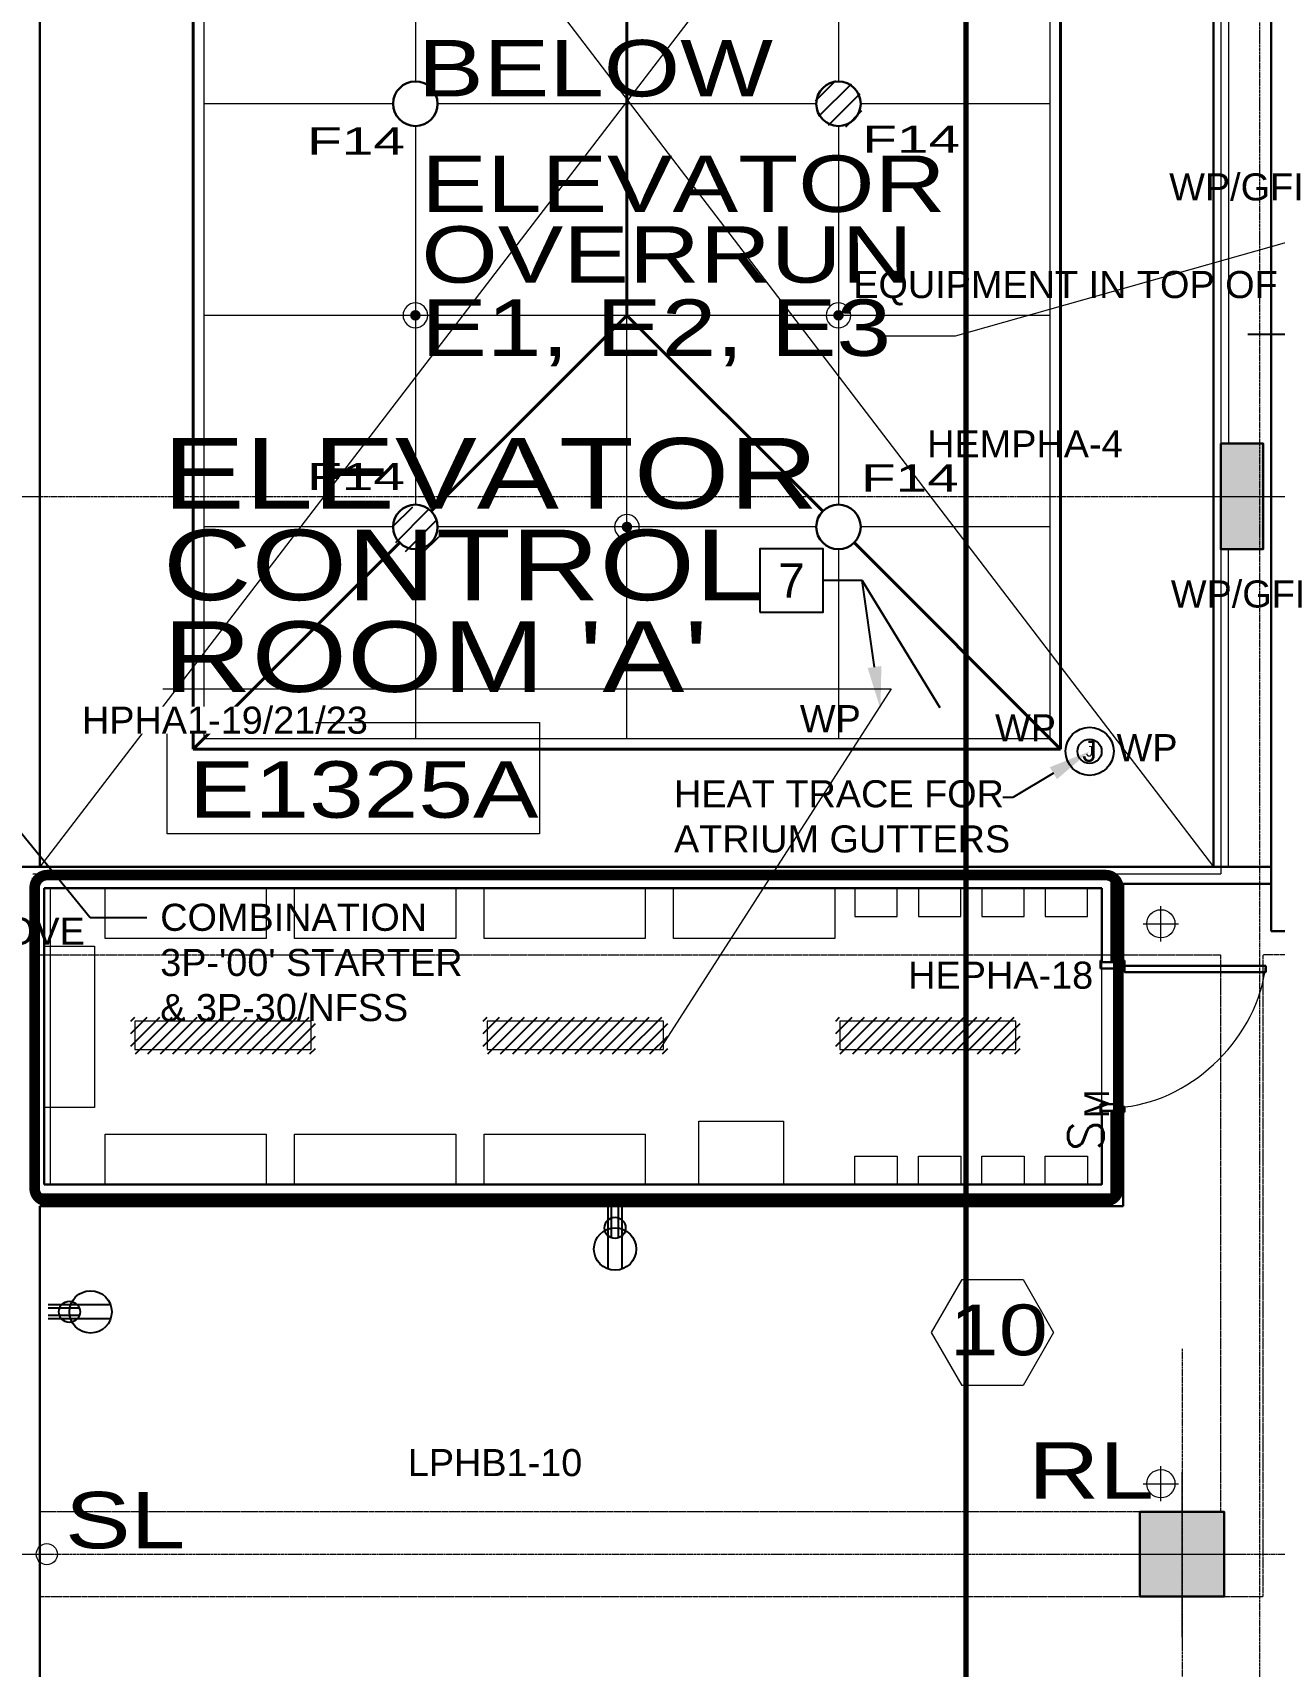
# Model space of a CAD drawing. Header units: inches. Extents: x -40190 to 0, y -3216 to 2257.
# Drawn here: x -23208.9 to -22856.8, y 335.4 to 798.7 of the extents above; entities that cross this region are included whole.
import ezdxf
from ezdxf import colors
from ezdxf.entities.mleader import LeaderData, LeaderLine
from ezdxf.enums import TextEntityAlignment as Align
from ezdxf.math import Vec2, Vec3

# ---------------------------------------------------------------- set-up
doc = ezdxf.new("R2010")
doc.units = ezdxf.units.IN
doc.header["$LTSCALE"] = 0.5
doc.header["$MEASUREMENT"] = 0
for name, pattern in [('A113$0$CENTER', [2, 1.25, -0.25, 0.25, -0.25]), ('A113$0$HIDDEN2', [0.1875, 0.125, -0.0625]), ('DASHED2', [0.375, 0.25, -0.125])]:
    doc.linetypes.add(name, pattern=pattern)
for name, color, linetype in [('A-Detl-Iden', 3, 'Continuous'), ('A113$0$A-ANNO-IDEN', 8, 'Continuous'), ('A113$0$A-ANNO-PATT-13-14', 8, 'Continuous'), ('A113$0$A-ANNO-TEXT', 8, 'Continuous'), ('A113$0$A-COLS-COLS13-14', 8, 'Continuous'), ('A113$0$A-DOOR', 8, 'Continuous'), ('A113$0$A-DOOR-FRAM', 8, 'Continuous'), ('A113$0$A-EQPM-MISC', 8, 'Continuous'), ('A113$0$A-FLOR-OPN-TO-BELOW', 8, 'Continuous'), ('A113$0$A-FLOR-OVHD', 8, 'A113$0$HIDDEN2'), ('A113$0$A-FLOR-SLAB', 8, 'Continuous'), ('A113$0$A-FLOR-SLEEVE', 8, 'Continuous'), ('A113$0$A-GRID-GRDP0-14', 8, 'Continuous'), ('A113$0$A-GRID-GRDP0-15', 8, 'Continuous'), ('A113$0$A-PLUMB-SLEEVE', 8, 'Continuous'), ('A113$0$A-WALL-FIRE', 8, 'Continuous'), ('A113$0$A-WALL-FULL-INTR', 8, 'Continuous'), ('A613$0$A-ANNO-REVS-BULL', 8, 'Continuous'), ('A613$0$A-CLNG-PATT', 8, 'Continuous'), ('A613$0$A-CLNG-SPNK', 8, 'Continuous'), ('A613$0$A-ROOF-SKYL', 8, 'Continuous'), ('A613$0$br613 - E-Lite', 8, 'Continuous'), ('A613$0$E-LITE-CLNG', 3, 'Continuous'), ('E-Anno-Keyn', 72, 'Continuous'), ('E-Anno-Note', 6, 'Continuous'), ('E-FIRE', 234, 'Continuous'), ('E-Lite-Swch @ 96', 53, 'Continuous'), ('E-POWR-CLRN', 1, 'DASHED2'), ('E-Powr-Devc', 233, 'Continuous'), ('E-Powr-Devc @ 48', 233, 'Continuous'), ('E-Powr-Devc @ 96', 233, 'Continuous'), ('E-TEXT', 6, 'Continuous'), ('G-Anno', 6, 'Continuous'), ('M-HVAC-text', 6, 'Continuous'), ('XREF', 7, 'Continuous')]:
    doc.layers.add(name, color=color, linetype=linetype)
doc.layers.add('E-Fire-Covr', color=240, linetype='Continuous', lineweight=70, plot=False)
doc.styles.add('A113$0$Arial', font='arial.ttf', dxfattribs={"height": 0.076839})
doc.styles.add('A113$0$style-Arial', font='arial.ttf')
doc.styles.add('A613$0$style-Arial', font='arial.ttf')
doc.styles.add('M08', font='arial.ttf', dxfattribs={"height": 7.68})
doc.styles.add('MAMEP ANNO', font='arial.ttf', dxfattribs={"height": 0.101562})
doc.styles.get("Standard").update_dxf_attribs({"font": 'simplex.shx'})

# ---------------------------------------------------------------- blocks, each defined once
blk = doc.blocks.new('Symbol-Thermostat-Anno')
at = {"color": 0, "linetype": 'ByBlock'}
blk.add_circle((0, 0), 0.0711, dxfattribs=at)
at = {"color": 0, "linetype": 'ByBlock', "style": 'MAMEP ANNO'}
blk.add_attdef('T', text='', height=0.0625, dxfattribs=at).set_placement((0, 0), align=Align.MIDDLE)
blk = doc.blocks.new('*U1232')
at = {"layer": 'E-Powr-Devc @ 48', "xscale": 48, "yscale": 48, "zscale": 48}
blk.add_blockref('Symbol-Thermostat-Anno', (-22909.15, 594.85), dxfattribs=at).add_auto_attribs({'T': 'J'})
at = {"layer": 'E-Powr-Devc @ 96', "xscale": 96, "yscale": 96, "zscale": 96}
blk.add_blockref('Symbol-Thermostat-Anno', (-22909.15, 594.85), dxfattribs=at).add_auto_attribs({'T': 'J'})
blk = doc.blocks.new('MLD-KeyNote')
at = {"color": 0, "linetype": 'Continuous', "transparency": 16777216}
blk.add_lwpolyline([(-0.09375, -0.09375), (0.09375, -0.09375), (0.09375, 0.09375), (-0.09375, 0.09375)], close=True, dxfattribs=at)
at = {"color": 0, "linetype": 'ByBlock', "transparency": 16777216, "style": 'MAMEP ANNO'}
blk.add_attdef('ID', text='', height=0.10156, dxfattribs=at).set_placement((0, 0), align=Align.MIDDLE_CENTER)
blk = doc.blocks.new('A113$0$36D478_26')
at = {"layer": 'A113$0$A-DOOR', "linetype": 'Continuous', "lineweight": 0}
blk.add_ellipse((10.5, -4.85), major_axis=(28.28, 28.28), ratio=0.8, start_param=3.926991, end_param=5.497787, dxfattribs=at)
at = {"layer": 'A113$0$A-DOOR', "linetype": 'Continuous', "lineweight": 30}
blk.add_3dface([(46.5, -0.85), (46.5, -2.6), (6.5, -2.6), (6.5, -0.85)], dxfattribs=at)
at = {"layer": 'A113$0$A-DOOR-FRAM', "linetype": 'Continuous', "lineweight": 30}
for p, q in [((-0.37, -1.6), (-0.37, 0.65)), ((-0.37, 0.65), (0, 0.65)), ((6.5, 0.65), (6.13, 0.65)), ((6.5, 0.65), (6.5, -0.85)), ((4.08, -1.6), (-0.37, -1.6)), ((6.5, -0.85), (4.08, -0.85)), ((4.08, -0.85), (4.08, -1.6)), ((-0.37, -40.1), (-0.37, -42.35)), ((4.08, -40.1), (-0.37, -40.1)), ((4.08, -40.85), (4.08, -40.1)), ((6.5, -40.85), (4.08, -40.85)), ((6.5, -42.35), (6.5, -40.85)), ((-0.37, -42.35), (0, -42.35)), ((6.5, -42.35), (6.13, -42.35))]:
    blk.add_line(p, q, dxfattribs=at)
at = {"layer": 'A113$0$A-DOOR-FRAM', "linetype": 'Continuous', "lineweight": 13}
for p, q in [((-0.22, -1.45), (-0.22, 0.5)), ((-0.22, 0.5), (0, 0.5)), ((0, 0.5), (0, 0.65)), ((6.13, 0.65), (6.13, 0.5)), ((6.35, 0.5), (6.13, 0.5)), ((6.35, 0.5), (6.35, -0.7)), ((3.93, -1.45), (-0.22, -1.45)), ((6.35, -0.7), (3.93, -0.7)), ((3.93, -0.7), (3.93, -1.45)), ((3.93, -40.25), (-0.22, -40.25)), ((-0.22, -40.25), (-0.22, -42.2)), ((3.93, -41), (3.93, -40.25)), ((6.35, -41), (3.93, -41)), ((6.35, -42.2), (6.35, -41)), ((-0.22, -42.2), (0, -42.2)), ((0, -42.2), (0, -42.35)), ((6.13, -42.35), (6.13, -42.2)), ((6.35, -42.2), (6.13, -42.2))]:
    blk.add_line(p, q, dxfattribs=at)
blk = doc.blocks.new('*D651', base_point=(-22889.02, 545.94, 1992.75))
at = {"layer": 'A113$0$A-FLOR-SLEEVE', "linetype": 'Continuous', "lineweight": 0}
for p, q in [((-22889.02, 540.94, 1992.75), (-22889.02, 550.94, 1992.75)), ((-22894.02, 545.94, 1992.75), (-22884.02, 545.94, 1992.75))]:
    blk.add_line(p, q, dxfattribs=at)
blk = doc.blocks.new('*D654', base_point=(-22889.02, 387.16, -2660.42))
at = {"layer": 'A113$0$A-FLOR-SLEEVE', "linetype": 'Continuous', "lineweight": 0}
for p, q in [((-22889.02, 382.16, -2660.42), (-22889.02, 392.16, -2660.42)), ((-22894.02, 387.16, -2660.42), (-22884.02, 387.16, -2660.42))]:
    blk.add_line(p, q, dxfattribs=at)
blk = doc.blocks.new('A113')
at = {"layer": 'A113$0$A-ANNO-IDEN', "lineweight": 13}
for p, q in [((-23172.0984, 612.5287), (-22965.5661, 612.5287)), ((-22965.5661, 612.5287), (-23031.3253, 510.1388))]:
    blk.add_line(p, q, dxfattribs=at)
blk.add_3dface([(-23170.8986, 603.012), (-23065.2856, 603.012), (-23065.2856, 571.4824), (-23170.8986, 571.4824)], dxfattribs=at)
at = {"layer": 'A113$0$A-ANNO-PATT-13-14', "lineweight": 30}
for points in [[(-22872.0236, 682.1574, -4909.5523), (-22860.0236, 682.1574, -4909.5523), (-22872.0236, 652.1574, -4909.5523), (-22860.0236, 652.1574, -4909.5523)], [(-22871.0236, 355.1574, -4909.5523), (-22871.0236, 379.1574, -4909.5523), (-22895.0236, 355.1574, -4909.5523), (-22895.0236, 379.1574, -4909.5523)]]:
    blk.add_solid(points, dxfattribs=at)
at = {"layer": 'A113$0$A-ANNO-TEXT', "lineweight": 0, "flags": 128}
blk.add_lwpolyline([(-22968.9251, 712.6464), (-22947.3195, 712.6464), (-22803.5142, 753.3053)], dxfattribs=at)
at = {"layer": 'A113$0$A-COLS-COLS13-14', "lineweight": 0}
for p, q in [((-23233.6783, 667.1544, -4909.5523), (-23206.1469, 667.1544, -4909.5523)), ((-22888.1237, 667.1544, -4909.5523), (-22841.3992, 667.1544, -4909.5523)), ((-22883.0236, 343.6178, -4909.5523), (-22883.0236, 390.4171, -4909.5523)), ((-23238.5718, 367.1574, -4909.5523), (-23203.5752, 367.1574, -4909.5523)), ((-22900.5718, 367.1574, -4909.5523), (-22865.5752, 367.1574, -4909.5523))]:
    blk.add_line(p, q, dxfattribs=at)
at = {"layer": 'A113$0$A-COLS-COLS13-14', "lineweight": 30}
for points in [[(-22872.0236, 682.1574, -4909.5523), (-22860.0236, 682.1574, -4909.5523), (-22860.0236, 652.1574, -4909.5523), (-22872.0236, 652.1574, -4909.5523)], [(-22895.0236, 355.1574, -4909.5523), (-22871.0236, 355.1574, -4909.5523), (-22871.0236, 379.1574, -4909.5523), (-22895.0236, 379.1574, -4909.5523)]]:
    blk.add_3dface(points, dxfattribs=at)
at = {"layer": 'A113$0$A-EQPM-MISC', "lineweight": 13}
for points in [[(-23188.5012, 555.9972, 1992.7541), (-23142.7512, 555.9972, 1992.7541), (-23142.7512, 541.7472, 1992.7541), (-23188.5012, 541.7472, 1992.7541)], [(-23134.7512, 555.9972, 1992.7541), (-23089.0012, 555.9972, 1992.7541), (-23089.0012, 541.7472, 1992.7541), (-23134.7512, 541.7472, 1992.7541)], [(-23081.0012, 555.9972, 1992.7541), (-23035.2512, 555.9972, 1992.7541), (-23035.2512, 541.7472, 1992.7541), (-23081.0012, 541.7472, 1992.7541)], [(-23027.2512, 555.9972, 1992.7541), (-22981.5012, 555.9972, 1992.7541), (-22981.5012, 541.7472, 1992.7541), (-23027.2512, 541.7472, 1992.7541)], [(-22975.7969, 547.9973, 1992.7541), (-22963.7969, 547.9973, 1992.7541), (-22963.7969, 555.9973, 1992.7541), (-22975.7969, 555.9973, 1992.7541)], [(-22957.7969, 547.9973, 1992.7541), (-22945.7969, 547.9973, 1992.7541), (-22945.7969, 555.9973, 1992.7541), (-22957.7969, 555.9973, 1992.7541)], [(-22939.7969, 547.9973, 1992.7541), (-22927.7969, 547.9973, 1992.7541), (-22927.7969, 555.9973, 1992.7541), (-22939.7969, 555.9973, 1992.7541)], [(-22921.7969, 547.9973, 1992.7541), (-22909.7969, 547.9973, 1992.7541), (-22909.7969, 555.9973, 1992.7541), (-22921.7969, 555.9973, 1992.7541)], [(-23191.5238, 539.6022, 1992.7541), (-23191.5238, 493.8522, 1992.7541), (-23205.7738, 493.8522, 1992.7541), (-23205.7738, 539.6022, 1992.7541)], [(-22996.0691, 489.9982, 1992.7541), (-22996.0691, 471.9982, 1992.7541), (-23020.0691, 471.9982, 1992.7541), (-23020.0691, 489.9982, 1992.7541)], [(-23188.5013, 486.2484, 1992.7541), (-23142.7513, 486.2484, 1992.7541), (-23142.7513, 471.9984, 1992.7541), (-23188.5013, 471.9984, 1992.7541)], [(-23134.7513, 486.2484, 1992.7541), (-23089.0013, 486.2484, 1992.7541), (-23089.0013, 471.9984, 1992.7541), (-23134.7513, 471.9984, 1992.7541)], [(-23081.0013, 486.2484, 1992.7541), (-23035.2513, 486.2484, 1992.7541), (-23035.2513, 471.9984, 1992.7541), (-23081.0013, 471.9984, 1992.7541)], [(-22975.7969, 479.9974, 1992.7541), (-22963.7969, 479.9974, 1992.7541), (-22963.7969, 471.9974, 1992.7541), (-22975.7969, 471.9974, 1992.7541)], [(-22957.7969, 479.9974, 1992.7541), (-22945.7969, 479.9974, 1992.7541), (-22945.7969, 471.9974, 1992.7541), (-22957.7969, 471.9974, 1992.7541)], [(-22939.7969, 479.9974, 1992.7541), (-22927.7969, 479.9974, 1992.7541), (-22927.7969, 471.9974, 1992.7541), (-22939.7969, 471.9974, 1992.7541)], [(-22921.7969, 479.9974, 1992.7541), (-22909.7969, 479.9974, 1992.7541), (-22909.7969, 471.9974, 1992.7541), (-22921.7969, 471.9974, 1992.7541)]]:
    blk.add_3dface(points, dxfattribs=at)
at = {"layer": 'A113$0$A-FLOR-OPN-TO-BELOW', "lineweight": 0}
blk.add_line((-22874.0333, 996.2051, 1992.7541), (-23207.032, 562.1223, 1992.7541), dxfattribs=at)
at = {"layer": 'A113$0$A-FLOR-OPN-TO-BELOW', "lineweight": 0, "elevation": 1992.7541, "flags": 128}
blk.add_lwpolyline([(-23207.008, 996.2051), (-23186.162, 970.3337), (-22874.0522, 562.1218)], dxfattribs=at)
at = {"layer": 'A113$0$A-FLOR-OVHD', "lineweight": 13}
for p, q in [((-23207.0238, 537.1631, 1992.7541), (-22872.0236, 537.1631, 1992.7541)), ((-22872.0236, 379.1573, 1992.7541), (-22872.0236, 537.1631, 1992.7541)), ((-22860.0236, 355.1574, 1992.7541), (-22860.0236, 537.1631, 1992.7541)), ((-22502.0241, 537.1631, 1992.7541), (-22860.0236, 537.1631, 1992.7541)), ((-22895.0236, 379.1574, 1992.7541), (-23207.0237, 379.1574, 1992.7541)), ((-23207.0236, 355.1574, 1992.7541), (-22860.0236, 355.1574, 1992.7541))]:
    blk.add_line(p, q, dxfattribs=at)
at = {"layer": 'A113$0$A-FLOR-SLAB', "lineweight": 0}
for p in [(-22872.0528, 998.0489, 1992.7541), (-23209.0232, 560.1223, 1992.7541)]:
    blk.add_line(p, (-22872.0528, 560.1223, 1992.7541), dxfattribs=at)
at = {"layer": 'A113$0$A-FLOR-SLEEVE', "lineweight": 13}
for centre in [(-22889.0236, 545.9366, 1992.7541), (-22889.0236, 387.1574, -2660.425)]:
    blk.add_circle(centre, 4, dxfattribs=at)
at = {"layer": 'A113$0$A-GRID-GRDP0-14', "linetype": 'A113$0$CENTER', "lineweight": 0}
blk.add_line((-22883.0236, 425.4117), (-22883.0236, -201.1205), dxfattribs=at)
at = {"layer": 'A113$0$A-GRID-GRDP0-15', "linetype": 'A113$0$CENTER', "lineweight": 0}
for p, q in [((-22861.0236, 2113.2362), (-22861.0236, -797.9051)), ((-23884.5631, 667.1574), (-20368.7317, 667.1574)), ((-24358.5266, 367.1574), (-20364.9322, 367.1574))]:
    blk.add_line(p, q, dxfattribs=at)
at = {"layer": 'A113$0$A-PLUMB-SLEEVE', "lineweight": 13}
blk.add_circle((-23205.0236, 367.1574, -2660.425), 3, dxfattribs=at)
at = {"layer": 'A113$0$A-WALL-FIRE', "lineweight": 53}
for p, q in [((-23208.7739, 558.9973, 1992.7541), (-23208.7738, 468.9984, 1992.7541)), ((-23208.7739, 558.9973, 1992.7541), (-22902.7969, 558.9969, 1992.7541)), ((-22902.7969, 558.9969, 1992.7541), (-22902.7969, 535.0919, 1992.7541)), ((-22902.7968, 492.91, 1992.7541), (-22902.7968, 468.998, 1992.7541)), ((-23208.7738, 468.9984, 1992.7541), (-22902.7968, 468.998, 1992.7541))]:
    blk.add_line(p, q, dxfattribs=at)
at = {"layer": 'A113$0$A-WALL-FULL-INTR', "lineweight": 30}
for p, q in [((-22857.7736, 1010.1859, 1992.7541), (-22857.7729, 543.8781, 1992.7541)), ((-23207.0244, 649.3399, 1992.7541), (-23207.024, 996.0489, 1992.7541)), ((-22874.0533, 996.0489, 1992.7541), (-22874.0522, 562.1218, 1992.7541)), ((-23207.032, 562.1223, 1992.7541), (-23207.0244, 649.3399, 1992.7541)), ((-23215.0114, 562.1223, 1992.7541), (-22857.7729, 562.1218, 1992.7541)), ((-23207.032, 562.1223, 1992.7541), (-22874.0522, 562.1218, 1992.7541)), ((-22869.8038, 562.1218, 1992.7541), (-22857.7729, 562.1218, 1992.7541)), ((-23205.7739, 555.9973, 1992.7541), (-22905.7969, 555.9969, 1992.7541)), ((-23205.7739, 555.9973, 1992.7541), (-23205.7738, 471.9984, 1992.7541)), ((-22905.7969, 555.9968, 1992.7541), (-22905.7969, 535.0919, 1992.7541)), ((-22899.6719, 557.2469, 1992.7541), (-22899.6719, 535.0919, 1992.7541)), ((-22899.6719, 557.2469, 1992.7541), (-22857.7729, 557.2468, 1992.7541)), ((-22857.7729, 557.2468, 1992.7541), (-22857.7729, 543.8781, 1992.7541)), ((-22857.7729, 543.8781, 1992.7541), (-22749.7521, 543.8779, 1992.7541)), ((-22905.7968, 535.0919, 1992.7541), (-22899.6719, 535.0919, 1992.7541)), ((-22905.7968, 492.91, 1992.7541), (-22905.7968, 471.998, 1992.7541)), ((-22905.7968, 492.91, 1992.7541), (-22899.6718, 492.91, 1992.7541)), ((-22899.6718, 492.91, 1992.7541), (-22899.6718, 465.873, 1992.7541)), ((-23205.7738, 471.9984, 1992.7541), (-22905.7968, 471.998, 1992.7541)), ((-23207.0238, 465.8734, 1992.7541), (-23207.0234, 213.3238, 1992.7541)), ((-23207.0238, 465.8734, 1992.7541), (-22899.6718, 465.873, 1992.7541))]:
    blk.add_line(p, q, dxfattribs=at)
at = {"layer": 'A113$0$A-WALL-FULL-INTR', "lineweight": 0}
blk.add_line((-22869.8038, 562.1218, 1992.7541), (-22869.8038, 652.1574, 1992.7541), dxfattribs=at)
at = {"layer": 'A113$0$A-WALL-FULL-INTR', "lineweight": 0, "elevation": 1992.7541, "flags": 128}
blk.add_lwpolyline([(-22869.8037, 888.1574), (-22869.804, 682.1574)], dxfattribs=at)
at = {"layer": 'A113$0$A-DOOR', "lineweight": 0}
blk.add_blockref('A113$0$36D478_26', (-22905.797, 534.8506, 1992.7541), dxfattribs=at)
at = {"layer": 'A113$0$A-FLOR-SLEEVE', "lineweight": 0}
for name, p in [('*D651', (-22889.0236, 545.9366, 1992.7541)), ('*D654', (-22889.0236, 387.1574, -2660.425))]:
    blk.add_blockref(name, p, dxfattribs=at)
at = {"layer": 'A113$0$A-ANNO-IDEN', "lineweight": 13, "attachment_point": 7, "line_spacing_factor": 0.6, "style": 'A113$0$Arial'}
for s, insert, char_height in [('\\H1x;\\W1.24688;ELEVATOR', (-23172.0994, 663.4244), 19.999996), ('\\H1x;\\W1.24688;CONTROL', (-23172.0994, 637.4244), 19.999996), ("\\H1x;\\W1.24688;ROOM 'A'", (-23172.0994, 611.4244), 19.999996), ('\\H1x;\\W1.24688;E1325A', (-23164.7146, 575.7918), 15.999998)]:
    blk.add_mtext(s, dxfattribs=dict(at, insert=insert, char_height=char_height))
at = {"layer": 'A113$0$A-ANNO-TEXT', "lineweight": 70, "style": 'A113$0$style-Arial', "width": 1.246875}
blk.add_text('BELOW', height=16, dxfattribs=at).set_placement((-23099.7129, 780.5804))
at = {"layer": 'A113$0$A-ANNO-TEXT', "lineweight": 13, "style": 'A113$0$style-Arial', "width": 1.246875}
for s, p in [('ELEVATOR', (-23098.7725, 747.8179)), ('OVERRUN', (-23098.7725, 727.7462)), ('E1, E2, E3', (-23098.7725, 706.9948)), ('SL', (-23199.8445, 368.828))]:
    blk.add_text(s, height=16, dxfattribs=at).set_placement(p)
at = {"layer": 'A113$0$A-ANNO-TEXT', "lineweight": 13, "insert": (-22926.6312, 382.9076), "char_height": 15.999998, "attachment_point": 7, "line_spacing_factor": 0.6, "style": 'A113$0$Arial'}
blk.add_mtext('\\H1x;\\W1.24688;RL', dxfattribs=at)
blk = doc.blocks.new('*U991')
at = {"layer": 'A613$0$A-CLNG-SPNK', "linetype": 'Continuous', "lineweight": 0, "extrusion": (0, 0, -1)}
h = blk.add_hatch(color=256, dxfattribs=at)
edge = h.paths.add_edge_path()
edge.add_arc((0, 0), 1.5, 0, 360)
blk.add_circle((0, 0), 3.5, dxfattribs=at)
blk = doc.blocks.new('A613')
at = {"layer": 'A613$0$A-ANNO-REVS-BULL', "lineweight": 13, "flags": 128}
blk.add_lwpolyline([(-22945.48, 445.13), (-22928.16, 445.13), (-22919.5, 430.13), (-22928.16, 415.13), (-22945.48, 415.13), (-22954.14, 430.13), (-22945.48, 445.13)], close=True, dxfattribs=at)
at = {"layer": 'A613$0$A-CLNG-PATT', "lineweight": 0}
blk.add_3dface([(-22905.8, 556, 2679.43), (-23204.09, 556, 2679.43), (-23204.09, 472, 2679.43), (-22905.8, 472, 2679.43)], dxfattribs=at)
at = {"layer": 'A613$0$A-ROOF-SKYL', "lineweight": 40}
for p, q in [((-23163.52, 961.6, 2679.43), (-23163.52, 595.6, 2679.43)), ((-22917.52, 961.6, 2679.43), (-22917.52, 595.6, 2679.43)), ((-23040.52, 838.6, 2679.43), (-23040.52, 718.6, 2679.43)), ((-23096.06, 663.06, 2679.43), (-23040.52, 718.6, 2679.43)), ((-22984.98, 663.06, 2679.43), (-23040.52, 718.6, 2679.43)), ((-23163.52, 595.6, 2679.43), (-23104.98, 654.14, 2679.43)), ((-22917.52, 595.6, 2679.43), (-22976.06, 654.14, 2679.43)), ((-23163.52, 595.6, 2679.43), (-22917.52, 595.6, 2679.43))]:
    blk.add_line(p, q, dxfattribs=at)
at = {"layer": 'A613$0$A-ROOF-SKYL', "lineweight": 0}
for p, q in [((-23160.52, 958.6, 2679.43), (-23160.52, 598.61, 2679.43)), ((-22920.53, 958.6, 2679.43), (-22920.53, 598.61, 2679.43)), ((-23100.52, 892.3, 2679.43), (-23100.52, 784.91, 2679.43)), ((-22980.52, 892.3, 2679.43), (-22980.52, 784.91, 2679.43)), ((-23106.83, 778.6, 2679.43), (-23160.52, 778.6, 2679.43)), ((-23040.52, 778.6, 2679.43), (-23094.22, 778.6, 2679.43)), ((-22986.83, 778.6, 2679.43), (-23040.52, 778.6, 2679.43)), ((-22920.53, 778.6, 2679.43), (-22974.22, 778.6, 2679.43)), ((-23100.52, 772.3, 2679.43), (-23100.52, 664.91, 2679.43)), ((-22980.52, 772.3, 2679.43), (-22980.52, 664.91, 2679.43)), ((-22920.53, 718.6, 2679.43), (-23160.52, 718.6, 2679.43)), ((-23040.52, 598.61, 2679.43), (-23040.52, 718.6, 2679.43)), ((-23106.83, 658.6, 2679.43), (-23160.52, 658.6, 2679.43)), ((-22986.83, 658.6, 2679.43), (-23094.22, 658.6, 2679.43)), ((-22920.53, 658.6, 2679.43), (-22974.22, 658.6, 2679.43)), ((-23100.52, 652.3, 2679.43), (-23100.52, 598.61, 2679.43)), ((-22980.52, 652.3, 2679.43), (-22980.52, 598.61, 2679.43)), ((-23160.52, 598.61, 2679.43), (-22920.53, 598.61, 2679.43))]:
    blk.add_line(p, q, dxfattribs=at)
at = {"layer": 'A613$0$br613 - E-Lite', "lineweight": 13}
for points in [[(-23180.09, 510.43, 2679.43), (-23130.09, 510.43, 2679.43), (-23130.09, 518.43, 2679.43), (-23180.09, 518.43, 2679.43)], [(-23080.13, 510.43, 2679.43), (-23030.13, 510.43, 2679.43), (-23030.13, 518.43, 2679.43), (-23080.13, 518.43, 2679.43)], [(-22980.17, 510.43, 2679.43), (-22930.17, 510.43, 2679.43), (-22930.17, 518.43, 2679.43), (-22980.17, 518.43, 2679.43)]]:
    blk.add_3dface(points, dxfattribs=at)
at = {"layer": 'A613$0$E-LITE-CLNG', "lineweight": 30}
for centre in [(-23100.52, 778.6, 2679.43), (-22980.52, 778.6, 2679.43), (-23100.52, 658.6, 2679.43), (-22980.52, 658.6, 2679.43)]:
    blk.add_circle(centre, 6.31, dxfattribs=at)
at = {"layer": 'A613$0$A-CLNG-SPNK', "lineweight": 0}
for p in [(-23100.52, 718.6, 2679.43), (-22980.52, 718.6, 2679.43), (-23040.52, 658.6, 2679.43)]:
    blk.add_blockref('*U991', p, dxfattribs=at)
at = {"layer": 'A613$0$A-ANNO-REVS-BULL', "lineweight": 13, "style": 'A613$0$style-Arial', "width": 1.246876}
blk.add_text('10', height=14.4, dxfattribs=at).set_placement((-22935.05, 430.88), align=Align.MIDDLE_CENTER)
blk = doc.blocks.new('PWR-RecepDuplex-Anno')
at = {"color": 0, "linetype": 'ByBlock'}
for p, q in [((-0.0208, 0.1839), (-0.0208, 0)), ((0.0208, 0.1839), (0.0208, 0))]:
    blk.add_line(p, q, dxfattribs=at)
blk.add_circle((0, 0.125), 0.0625, dxfattribs=at)
at = {"color": 6, "style": 'MAMEP ANNO'}
blk.add_attdef('NOTES', (0.0932, 0.1875), '', height=0.0781, dxfattribs=at)
blk = doc.blocks.new('*U1300')
at = {"layer": 'E-Powr-Devc @ 48', "xscale": 48, "yscale": 48, "zscale": 48, "rotation": 180}
blk.add_blockref('PWR-RecepDuplex-Anno', (-23043.75, 465.7), dxfattribs=at)
at = {"layer": 'E-Powr-Devc @ 96', "xscale": 96, "yscale": 96, "zscale": 96, "rotation": 180}
blk.add_blockref('PWR-RecepDuplex-Anno', (-23043.75, 465.7), dxfattribs=at)
blk = doc.blocks.new('*U1301')
at = {"layer": 'E-Powr-Devc @ 48', "xscale": 48, "yscale": 48, "zscale": 48, "rotation": 270}
blk.add_blockref('PWR-RecepDuplex-Anno', (-23204.52, 435.89), dxfattribs=at)
at = {"layer": 'E-Powr-Devc @ 96', "xscale": 96, "yscale": 96, "zscale": 96, "rotation": 270}
blk.add_blockref('PWR-RecepDuplex-Anno', (-23204.52, 435.89), dxfattribs=at)
blk = doc.blocks.new('*U360')
at = {"layer": 'E-Fire-Covr'}
blk.add_lwpolyline([(7.29, 268), (264, 268), (264, -260), (-264, -260), (-264, 268), (-7.21, 268)], dxfattribs=at)
blk = doc.blocks.new('LTG-SwitchM-Anno')
at = {"color": 0, "linetype": 'ByBlock'}
blk.add_text('S', height=0.1042, dxfattribs=at).set_placement((0, -0.1094), align=Align.CENTER)
at = {"color": 6, "style": 'MAMEP ANNO'}
blk.add_attdef('SUB', (0.0521, -0.125), '', height=0.0729, dxfattribs=at)

msp = doc.modelspace()

# ---------------------------------------------------------------- hatches: boundary and pattern name
h = msp.add_hatch()
h.set_pattern_fill('ANSI31', color=1, scale=20)
h.set_pattern_definition([(45, (6783.8438, -0.1126), (-1.76776695, 1.76776695), [])])
h.paths.add_polyline_path([(-23181.09, 519.43), (-23128.75, 519.43), (-23128.75, 509.02), (-23181.09, 509.02)])
h = msp.add_hatch()
h.set_pattern_fill('ANSI31', color=1, scale=20)
h.set_pattern_definition([(45, (6883.801, -0.1126), (-1.76776695, 1.76776695), [])])
h.paths.add_polyline_path([(-23081.13, 519.43), (-23028.79, 519.43), (-23028.79, 509.02), (-23081.13, 509.02)])
h = msp.add_hatch()
h.set_pattern_fill('ANSI31', color=1, scale=20)
h.set_pattern_definition([(45, (6983.758, -0.1126), (-1.76776695, 1.76776695), [])])
h.paths.add_polyline_path([(-22981.17, 519.43), (-22928.83, 519.43), (-22928.83, 509.02), (-22981.17, 509.02)])
at = {"layer": 'E-POWR-CLRN'}
h = msp.add_hatch(dxfattribs=at)
h.set_pattern_fill('ANSI31', color=256, scale=30)
h.set_pattern_definition([(45, (-299.1852, -381.913), (-2.6516504, 2.6516504), [])])
edge = h.paths.add_edge_path()
edge.add_arc((-22980.21, 778.43), 6.72, 0, 360)
h = msp.add_hatch(dxfattribs=at)
h.set_pattern_fill('ANSI31', color=256, scale=30)
h.set_pattern_definition([(45, (-419.203, -502.7797), (-2.6516504, 2.6516504), [])])
edge = h.paths.add_edge_path()
edge.add_arc((-23100.23, 657.56), 6.72, 0, 360)

# ---------------------------------------------------------------- linework, layer by layer
at = {"layer": 'A-Detl-Iden', "linetype": 'DASHED2', "const_width": 3, "flags": 128}
msp.add_lwpolyline([(-23204.78, 559.75), (-22904.6, 559.75, -0.414214), (-22901, 556.15), (-22901, 470.89, -0.414214), (-22904.6, 467.28), (-23204.78, 467.28, -0.414214), (-23208.39, 470.89), (-23208.39, 556.15, -0.414214)], format="xyb", close=True, dxfattribs=at)

# ---------------------------------------------------------------- block references
at = {"layer": 'E-FIRE'}
msp.add_blockref('*U360', (-22680.14, 561.77), dxfattribs=at)
at = {"layer": 'E-Lite-Swch @ 96', "xscale": 96, "yscale": 96, "zscale": 96, "rotation": 90}
msp.add_blockref('LTG-SwitchM-Anno', (-22915.7, 485.82), dxfattribs=at).add_auto_attribs({'SUB': 'M'})
at = {"layer": 'E-Powr-Devc'}
for name in ['*U1232', '*U1300', '*U1301']:
    msp.add_blockref(name, (0, 0), dxfattribs=at)
at = {"layer": 'XREF'}
for name, p in [('A113', (0.08, 0)), ('A613', (0.13, -0.11))]:
    msp.add_blockref(name, p, dxfattribs=at)

# ---------------------------------------------------------------- texts
at = {"layer": 'E-TEXT', "style": 'M08', "width": 1.5}
for p in [(-23131.09, 764.1), (-22973.61, 764.59), (-23131.09, 668.92), (-22973.99, 668.51)]:
    msp.add_text('F14', height=7.68, dxfattribs=at).set_placement(p)
at = {"layer": 'E-TEXT', "style": 'M08'}
for s, p in [('WP/GFI', (-22886.58, 751.07)), ('WP/GFI', (-22886.11, 635.63)), ('LPHB1-10', (-23102.55, 389.3))]:
    msp.add_text(s, height=7.68, dxfattribs=at).set_placement(p)
at = {"layer": 'E-TEXT', "insert": (-23315.74, 547.7), "char_height": 7.68, "width": 123.1082, "attachment_point": 1, "style": 'M08'}
msp.add_mtext('TO C FIXTURES ABOVE (SEE DWG. E2114)', dxfattribs=at)
at = {"layer": 'G-Anno', "style": 'M08'}
for s, p in [('HEMPHA-4', (-22955.23, 678.18, -40)), ('WP', (-22991.33, 600.27, -40)), ('WP', (-22935.98, 597.67, -40)), ('WP', (-22901.49, 592.05, -40)), ('HEPHA-18', (-22960.61, 527.53, -40))]:
    msp.add_text(s, height=7.68, dxfattribs=at).set_placement(p)

# ---------------------------------------------------------------- leaders
at = {"layer": 'E-Anno-Keyn'}
ml = msp.add_multileader_block('Standard', dxfattribs=at)
ml.set_content('MLD-KeyNote', color=(89, 89, 89), scale=96)
ml.set_attribute('ID', '8', width=0)
ml.set_leader_properties(color=256, linetype='Continuous')
ml.build(insert=Vec2(0, 0))
ml.multileader.update_dxf_attribs({"has_dogleg": 0, "text_left_attachment_type": 2, "text_right_attachment_type": 2, "dogleg_length": 3.84, "arrow_head_size": 12, "scale": 96})
ctx = ml.context
ctx.base_point, ctx.scale, ctx.char_height, ctx.arrow_head_size, ctx.landing_gap_size, ctx.plane_origin = Vec3(-23073.72, 986.39), 96, 737.28, 12, 384, Vec3(-23174.97, 930.5)
ctx.left_attachment, ctx.right_attachment = 2, 2
notes = []
notes.append((ctx, [(0, (0, 0, 0), (0, 0), (1, 0), 1, [])]))
ctx.block.insert = Vec3(-23064.72, 986.39)
ml = msp.add_multileader_block('Standard', dxfattribs=at)
ml.set_content('MLD-KeyNote', color=(89, 89, 89), scale=96)
ml.set_attribute('ID', '7', width=0)
ml.set_leader_properties(color=256, linetype='Continuous')
ml.build(insert=Vec2(0, 0))
ml.multileader.update_dxf_attribs({"has_dogleg": 0, "text_left_attachment_type": 2, "text_right_attachment_type": 2, "dogleg_length": 3.84, "arrow_head_size": 12, "scale": 96})
ctx = ml.context
ctx.base_point, ctx.scale, ctx.char_height, ctx.arrow_head_size, ctx.landing_gap_size, ctx.plane_origin = Vec3(-23002.74, 643.28), 96, 737.28, 12, 384, Vec3(-22970.74, 598.57)
ctx.left_attachment, ctx.right_attachment = 2, 2
notes.append((ctx, [(1, (1, 1, 0), (-22615.74, 643.28), (-1, 0), 369, [(1, [(-22968.47, 606.88), (-22973.68, 643.28), (-22951.66, 607.31), (-22973.68, 643.28)], 0, [])])]))
ctx.block.insert = Vec3(-22993.74, 643.28)
at = {"layer": 'E-Anno-Note'}
ml = msp.add_multileader_mtext('Standard', dxfattribs=at)
ml.set_content('EQUIPMENT IN TOP OF HOISTWAY (TYP.)', color=(89, 89, 89), style='MAMEP ANNO')
ml.set_leader_properties(color=256, linetype='Continuous')
ml.build(insert=Vec2(0, 0))
ml.multileader.update_dxf_attribs({"has_dogleg": 0, "text_right_attachment_type": 3, "dogleg_length": 3.84, "arrow_head_size": 12, "scale": 96})
ctx = ml.context
ctx.base_point, ctx.scale, ctx.char_height, ctx.arrow_head_size, ctx.landing_gap_size, ctx.plane_origin = Vec3(-22979.95, 726.09), 96, 7.68, 12, 3.75, Vec3(-22763.68, 658.42)
ctx.right_attachment = 3
notes.append((ctx, [(0, (1, 1, 0), (-22495.28, 713.02), (-1, 0), 369, [(1, [(-22805.43, 702.77), (-22845.13, 713.02), (-22807.57, 748.59), (-22845.13, 713.02)], 0, [])])]))
ctx.mtext.insert, ctx.mtext.width, ctx.mtext.flow_direction = Vec3(-22976.2, 731.06), 116.2725, 5
ml = msp.add_multileader_mtext('Standard', dxfattribs=at)
ml.set_content('', color=256, style='MAMEP ANNO')
ml.set_leader_properties(color=256, linetype='Continuous')
ml.build(insert=Vec2(0, 0))
ml.multileader.update_dxf_attribs({"has_dogleg": 0, "text_right_attachment_type": 3, "dogleg_length": 3.84, "arrow_head_size": 12, "scale": 96})
ctx = ml.context
ctx.base_point, ctx.scale, ctx.char_height, ctx.arrow_head_size, ctx.landing_gap_size, ctx.plane_origin = Vec3(-22941.25, 581.74), 96, 9.75, 12, 3.75, Vec3(-22909.15, 594.85)
ctx.right_attachment, ctx.text_align_type = 3, 2
notes.append((ctx, [(0, (1, 1, 0), (-22564.75, 581.74), (-1, 0), 369, [(0, [(-22909.15, 594.85), (-22930.89, 581.74)], 0, [])])]))
ctx.mtext.insert, ctx.mtext.alignment, ctx.mtext.flow_direction = Vec3(-22937.5, 586.62), 3, 5
ml = msp.add_multileader_mtext('Standard', dxfattribs=at)
ml.set_content('HEAT TRACE FOR \\PATRIUM GUTTERS', color=(89, 89, 89), style='MAMEP ANNO')
ml.set_leader_properties(color=256, linetype='Continuous')
ml.build(insert=Vec2(0, 0))
ml.multileader.update_dxf_attribs({"has_dogleg": 0, "text_right_attachment_type": 3, "dogleg_length": 3.84, "arrow_head_size": 12, "scale": 96})
ctx = ml.context
ctx.base_point, ctx.scale, ctx.char_height, ctx.arrow_head_size, ctx.landing_gap_size, ctx.plane_origin = Vec3(-23030.78, 582.74), 96, 7.68, 12, 3.75, Vec3(-22941.29, 600.99)
ctx.right_attachment = 3
notes.append((ctx, [(0, (0, 0, 0), (0, 0), (1, 0), 1, [])]))
ctx.mtext.insert, ctx.mtext.flow_direction = Vec3(-23027.03, 586.65), 5
ml = msp.add_multileader_mtext('Standard', dxfattribs=at)
ml.set_content('2P-30A/NFSS FOR GENERATOR JACKET WATER HEATER (480V, 1%%C)', color=(89, 89, 89), style='MAMEP ANNO')
ml.set_leader_properties(color=256, linetype='Continuous')
ml.build(insert=Vec2(0, 0))
ml.multileader.update_dxf_attribs({"has_dogleg": 0, "text_right_attachment_type": 3, "dogleg_length": 3.84, "arrow_head_size": 12, "scale": 96})
ctx = ml.context
ctx.base_point, ctx.scale, ctx.char_height, ctx.arrow_head_size, ctx.landing_gap_size, ctx.plane_origin = Vec3(-22107.96, 375.32), 96, 7.68, 12, 3.75, Vec3(-21875.4, 379.52)
ctx.right_attachment, ctx.text_align_type = 3, 2
notes.append((ctx, [(0, (1, 1, 0), (-21547.33, 362.1), (-1, 0), 369, [(0, [(-21843.69, 423.13), (-21908.59, 362.1)], 0, [])])]))
ctx.mtext.insert, ctx.mtext.width, ctx.mtext.alignment, ctx.mtext.flow_direction = Vec3(-21920.08, 380.29), 190.3092, 3, 5
at = {"layer": 'M-HVAC-text'}
ml = msp.add_multileader_block('Standard', dxfattribs=at)
ml.set_content('MLD-KeyNote', color=(89, 89, 89), scale=96)
ml.set_attribute('ID', '15', width=0)
ml.set_leader_properties(color=256, linetype='Continuous')
ml.build(insert=Vec2(0, 0))
ml.multileader.update_dxf_attribs({"has_dogleg": 0, "text_left_attachment_type": 2, "text_right_attachment_type": 2, "dogleg_length": 3.84, "arrow_head_size": 12, "scale": 96})
ctx = ml.context
ctx.base_point, ctx.scale, ctx.char_height, ctx.arrow_head_size, ctx.landing_gap_size, ctx.plane_origin = Vec3(-22893.34, 1357.49), 96, 737.28, 12, 384, Vec3(-22994.59, 1301.6)
ctx.left_attachment, ctx.right_attachment = 2, 2
notes.append((ctx, [(0, (0, 0, 0), (0, 0), (1, 0), 1, [])]))
ctx.block.insert = Vec3(-22884.34, 1357.49)
for ctx, leaders in notes:
    for number, flags, end, landing, length, lines in leaders:
        leader = LeaderData()
        leader.index, (leader.has_last_leader_line, leader.has_dogleg_vector, leader.attachment_direction) = number, flags
        leader.last_leader_point, leader.dogleg_vector, leader.dogleg_length = Vec3(end), Vec3(landing), length
        for number, points, colour, breaks in lines:
            line = LeaderLine()
            line.index, line.vertices, line.color, line.breaks = number, Vec3.list(points), colors.encode_raw_color(colour), breaks
            leader.lines.append(line)
        ctx.leaders.append(leader)

# ---------------------------------------------------------------- next in the draw order: texts
at = {"layer": 'G-Anno', "insert": (-23194.97, 607.52), "char_height": 7.68, "width": 66.1942, "attachment_point": 1, "style": 'M08', "bg_fill": 3, "box_fill_scale": 1, "bg_fill_color": 256, "bg_fill_transparency": 0}
msp.add_mtext('HPHA1-19/21/23', dxfattribs=at)

# ---------------------------------------------------------------- next in the draw order: leaders
at = {"layer": 'E-Anno-Keyn'}
ml = msp.add_multileader_block('Standard', dxfattribs=at)
ml.set_content('MLD-KeyNote', color=256, scale=96)
ml.set_attribute('ID', '18', width=0)
ml.set_leader_properties(color=256, linetype='Continuous')
ml.build(insert=Vec2(0, 0))
ml.multileader.update_dxf_attribs({"has_dogleg": 0, "text_left_attachment_type": 2, "text_right_attachment_type": 2, "dogleg_length": 3.84, "arrow_head_size": 12, "scale": 96})
ctx = ml.context
ctx.base_point, ctx.scale, ctx.char_height, ctx.arrow_head_size, ctx.landing_gap_size, ctx.plane_origin = Vec3(-23166.12, 1004.81), 96, 737.28, 12, 384, Vec3(-23254.36, 947.57)
ctx.left_attachment, ctx.right_attachment = 2, 2
notes = []
notes.append((ctx, [(0, (0, 0, 0), (0, 0), (1, 0), 1, [])]))
ctx.block.insert = Vec3(-23157.12, 1004.81)
at = {"layer": 'E-Anno-Note'}
ml = msp.add_multileader_mtext('Standard', dxfattribs=at)
ml.set_content("COMBINATION \\P3P-'00' STARTER \\P& 3P-30/NFSS", color=(89, 89, 89), style='MAMEP ANNO')
ml.set_leader_properties(color=256, linetype='Continuous')
ml.build(insert=Vec2(0, 0))
ml.multileader.update_dxf_attribs({"has_dogleg": 0, "text_right_attachment_type": 3, "dogleg_length": 3.84, "arrow_head_size": 12, "scale": 96})
ctx = ml.context
ctx.base_point, ctx.scale, ctx.char_height, ctx.arrow_head_size, ctx.landing_gap_size, ctx.plane_origin = Vec3(-23176.52, 547.69), 96, 7.68, 12, 3.75, Vec3(-23264.87, 501.41)
ctx.right_attachment = 3
notes.append((ctx, [(0, (1, 1, 0), (-23545.52, 547.69), (1, 0), 369, [(0, [(-23238.7, 604.08), (-23192.63, 547.7)], 0, [])])]))
ctx.mtext.insert, ctx.mtext.flow_direction = Vec3(-23172.77, 551.62), 5
for ctx, leaders in notes:
    for number, flags, end, landing, length, lines in leaders:
        leader = LeaderData()
        leader.index, (leader.has_last_leader_line, leader.has_dogleg_vector, leader.attachment_direction) = number, flags
        leader.last_leader_point, leader.dogleg_vector, leader.dogleg_length = Vec3(end), Vec3(landing), length
        for number, points, colour, breaks in lines:
            line = LeaderLine()
            line.index, line.vertices, line.color, line.breaks = number, Vec3.list(points), colors.encode_raw_color(colour), breaks
            leader.lines.append(line)
        ctx.leaders.append(leader)

doc.saveas('drawing.dxf')
